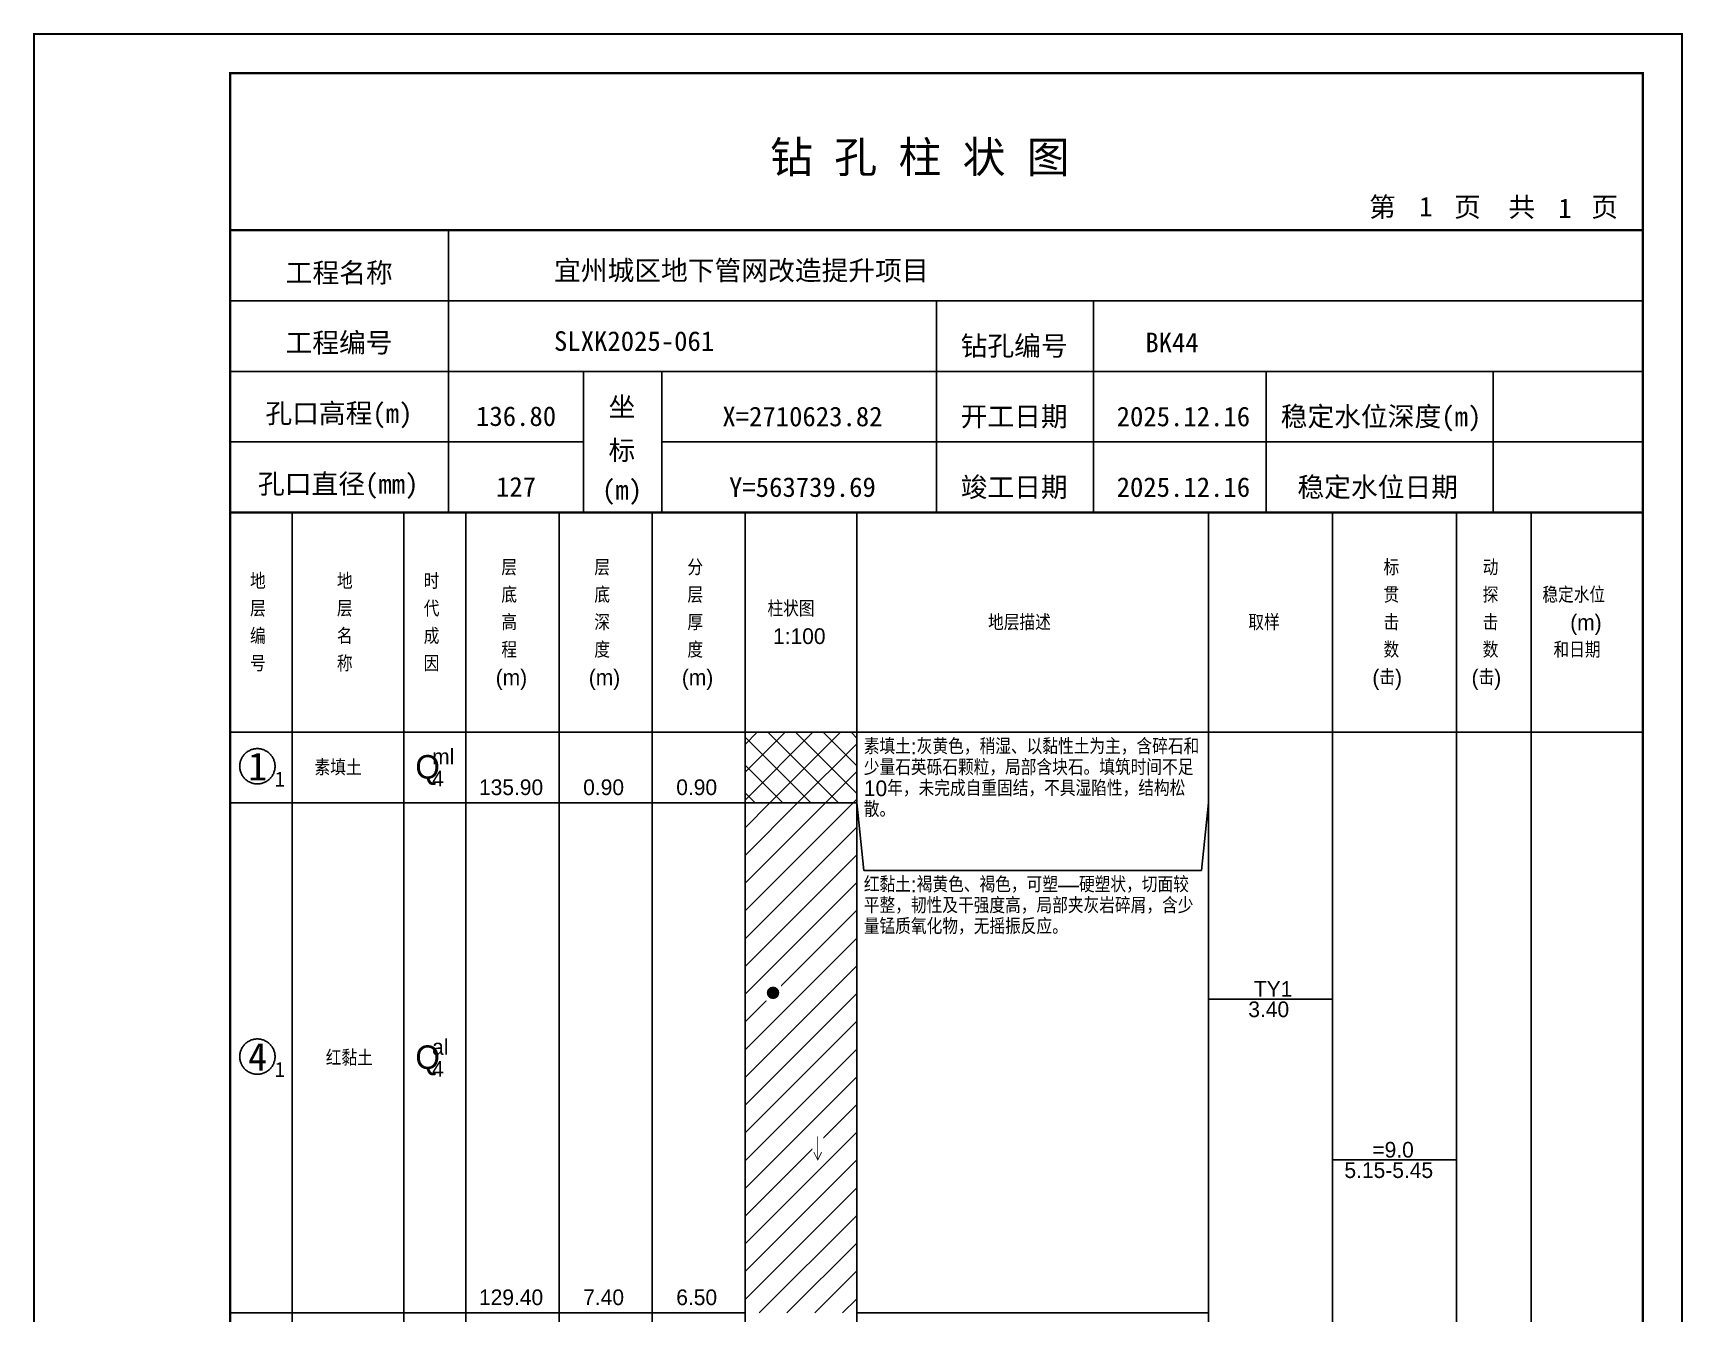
# Model space of a CAD drawing. Header units: millimetres. Extents: x 12489 to 89920, y 4630 to 4927.
# Drawn here: x 21949.3 to 22159.6, y 4763.7 to 4926.8 of the extents above; entities that cross this region are included whole.
import ezdxf
from ezdxf.enums import TextEntityAlignment as Align

# ---------------------------------------------------------------- set-up
doc = ezdxf.new("R2010")
doc.units = ezdxf.units.MM
doc.layers.add('GICAD_QUYANG', color=7, linetype='Continuous')
doc.layers.add('ZZT_TC', color=7, linetype='Continuous')
doc.styles.add('成果图图块', font='', dxfattribs={"height": 2.5})
doc.styles.add('成果图模板', font='')
doc.styles.add('成果图模板标题', font='simhei.ttf')
doc.styles.add('成果图表体', font='Comfont.shx', dxfattribs={"height": 2, "bigfont": 'Hztxt12a.shx'})
doc.styles.get('成果图图块').set_extended_font_data('FangSong_GB2312')
doc.styles.get('成果图模板').set_extended_font_data('FangSong_GB2312')

# ---------------------------------------------------------------- blocks, each defined once
blk = doc.blocks.new('DCBH-1-1-998', base_point=(0.3, -0.11))
at = {"layer": 'ZZT_TC', "color": 7}
blk.add_polyline3d([(-0.19, 2.31, 0), (-0.3, 2.31, 0), (-0.41, 2.3, 0), (-0.52, 2.29, 0), (-0.63, 2.27, 0), (-0.73, 2.24, 0), (-0.84, 2.21, 0), (-0.95, 2.18, 0), (-1.05, 2.14, 0), (-1.15, 2.09, 0), (-1.25, 2.04, 0), (-1.35, 1.99, 0), (-1.44, 1.93, 0), (-1.53, 1.87, 0), (-1.62, 1.8, 0), (-1.7, 1.73, 0), (-1.78, 1.65, 0), (-1.86, 1.57, 0), (-1.93, 1.49, 0), (-2, 1.4, 0), (-2.06, 1.31, 0), (-2.12, 1.22, 0), (-2.17, 1.12, 0), (-2.22, 1.02, 0), (-2.27, 0.92, 0), (-2.31, 0.82, 0), (-2.34, 0.71, 0), (-2.37, 0.61, 0), (-2.4, 0.5, 0), (-2.41, 0.39, 0), (-2.43, 0.28, 0), (-2.44, 0.17, 0), (-2.44, 0.06, 0), (-2.44, -0.05, 0), (-2.43, -0.16, 0), (-2.41, -0.27, 0), (-2.4, -0.38, 0), (-2.37, -0.49, 0), (-2.34, -0.6, 0), (-2.31, -0.7, 0), (-2.27, -0.8, 0), (-2.22, -0.9, 0), (-2.17, -1, 0), (-2.12, -1.1, 0), (-2.06, -1.19, 0), (-2, -1.28, 0), (-1.93, -1.37, 0), (-1.86, -1.45, 0), (-1.78, -1.53, 0), (-1.7, -1.61, 0), (-1.62, -1.68, 0), (-1.53, -1.75, 0), (-1.44, -1.81, 0), (-1.35, -1.87, 0), (-1.25, -1.93, 0), (-1.15, -1.98, 0), (-1.05, -2.02, 0), (-0.95, -2.06, 0), (-0.84, -2.1, 0), (-0.73, -2.13, 0), (-0.63, -2.15, 0), (-0.52, -2.17, 0), (-0.41, -2.18, 0), (-0.3, -2.19, 0), (-0.19, -2.19, 0), (-0.08, -2.19, 0), (0.03, -2.18, 0), (0.14, -2.17, 0), (0.25, -2.15, 0), (0.36, -2.13, 0), (0.47, -2.1, 0), (0.57, -2.06, 0), (0.67, -2.02, 0), (0.77, -1.98, 0), (0.87, -1.93, 0), (0.97, -1.87, 0), (1.06, -1.81, 0), (1.15, -1.75, 0), (1.24, -1.68, 0), (1.32, -1.61, 0), (1.4, -1.53, 0), (1.48, -1.45, 0), (1.55, -1.37, 0), (1.62, -1.28, 0), (1.68, -1.19, 0), (1.74, -1.1, 0), (1.8, -1, 0), (1.85, -0.9, 0), (1.89, -0.8, 0), (1.93, -0.7, 0), (1.97, -0.6, 0), (2, -0.49, 0), (2.02, -0.38, 0), (2.04, -0.27, 0), (2.05, -0.16, 0), (2.06, -0.05, 0), (2.06, 0.06, 0), (2.06, 0.17, 0), (2.05, 0.28, 0), (2.04, 0.39, 0), (2.02, 0.5, 0), (2, 0.61, 0), (1.97, 0.71, 0), (1.93, 0.82, 0), (1.89, 0.92, 0), (1.85, 1.02, 0), (1.8, 1.12, 0), (1.74, 1.22, 0), (1.68, 1.31, 0), (1.62, 1.4, 0), (1.55, 1.49, 0), (1.48, 1.57, 0), (1.4, 1.65, 0), (1.32, 1.73, 0), (1.24, 1.8, 0), (1.15, 1.87, 0), (1.06, 1.93, 0), (0.97, 1.99, 0), (0.87, 2.04, 0), (0.77, 2.09, 0), (0.67, 2.14, 0), (0.57, 2.18, 0), (0.47, 2.21, 0), (0.36, 2.24, 0), (0.25, 2.27, 0), (0.14, 2.29, 0), (0.03, 2.3, 0), (-0.08, 2.31, 0), (-0.19, 2.31, 0)], dxfattribs=at)
at = {"style": '成果图图块'}
blk.add_text('1', height=3.57, dxfattribs=at).set_placement((-0.16, -1.74), align=Align.CENTER)
blk.add_text('1', height=1.91, dxfattribs=at).set_placement((2.03, -2.53))
blk = doc.blocks.new('DCBH-1-1-999', base_point=(0.3, -0.11))
at = {"layer": 'ZZT_TC', "color": 7}
blk.add_polyline3d([(-0.19, 2.31, 0), (-0.3, 2.31, 0), (-0.41, 2.3, 0), (-0.52, 2.29, 0), (-0.63, 2.27, 0), (-0.73, 2.24, 0), (-0.84, 2.21, 0), (-0.95, 2.18, 0), (-1.05, 2.14, 0), (-1.15, 2.09, 0), (-1.25, 2.04, 0), (-1.35, 1.99, 0), (-1.44, 1.93, 0), (-1.53, 1.87, 0), (-1.62, 1.8, 0), (-1.7, 1.73, 0), (-1.78, 1.65, 0), (-1.86, 1.57, 0), (-1.93, 1.49, 0), (-2, 1.4, 0), (-2.06, 1.31, 0), (-2.12, 1.22, 0), (-2.17, 1.12, 0), (-2.22, 1.02, 0), (-2.27, 0.92, 0), (-2.31, 0.82, 0), (-2.34, 0.71, 0), (-2.37, 0.61, 0), (-2.4, 0.5, 0), (-2.41, 0.39, 0), (-2.43, 0.28, 0), (-2.44, 0.17, 0), (-2.44, 0.06, 0), (-2.44, -0.05, 0), (-2.43, -0.16, 0), (-2.41, -0.27, 0), (-2.4, -0.38, 0), (-2.37, -0.49, 0), (-2.34, -0.6, 0), (-2.31, -0.7, 0), (-2.27, -0.8, 0), (-2.22, -0.9, 0), (-2.17, -1, 0), (-2.12, -1.1, 0), (-2.06, -1.19, 0), (-2, -1.28, 0), (-1.93, -1.37, 0), (-1.86, -1.45, 0), (-1.78, -1.53, 0), (-1.7, -1.61, 0), (-1.62, -1.68, 0), (-1.53, -1.75, 0), (-1.44, -1.81, 0), (-1.35, -1.87, 0), (-1.25, -1.93, 0), (-1.15, -1.98, 0), (-1.05, -2.02, 0), (-0.95, -2.06, 0), (-0.84, -2.1, 0), (-0.73, -2.13, 0), (-0.63, -2.15, 0), (-0.52, -2.17, 0), (-0.41, -2.18, 0), (-0.3, -2.19, 0), (-0.19, -2.19, 0), (-0.08, -2.19, 0), (0.03, -2.18, 0), (0.14, -2.17, 0), (0.25, -2.15, 0), (0.36, -2.13, 0), (0.47, -2.1, 0), (0.57, -2.06, 0), (0.67, -2.02, 0), (0.77, -1.98, 0), (0.87, -1.93, 0), (0.97, -1.87, 0), (1.06, -1.81, 0), (1.15, -1.75, 0), (1.24, -1.68, 0), (1.32, -1.61, 0), (1.4, -1.53, 0), (1.48, -1.45, 0), (1.55, -1.37, 0), (1.62, -1.28, 0), (1.68, -1.19, 0), (1.74, -1.1, 0), (1.8, -1, 0), (1.85, -0.9, 0), (1.89, -0.8, 0), (1.93, -0.7, 0), (1.97, -0.6, 0), (2, -0.49, 0), (2.02, -0.38, 0), (2.04, -0.27, 0), (2.05, -0.16, 0), (2.06, -0.05, 0), (2.06, 0.06, 0), (2.06, 0.17, 0), (2.05, 0.28, 0), (2.04, 0.39, 0), (2.02, 0.5, 0), (2, 0.61, 0), (1.97, 0.71, 0), (1.93, 0.82, 0), (1.89, 0.92, 0), (1.85, 1.02, 0), (1.8, 1.12, 0), (1.74, 1.22, 0), (1.68, 1.31, 0), (1.62, 1.4, 0), (1.55, 1.49, 0), (1.48, 1.57, 0), (1.4, 1.65, 0), (1.32, 1.73, 0), (1.24, 1.8, 0), (1.15, 1.87, 0), (1.06, 1.93, 0), (0.97, 1.99, 0), (0.87, 2.04, 0), (0.77, 2.09, 0), (0.67, 2.14, 0), (0.57, 2.18, 0), (0.47, 2.21, 0), (0.36, 2.24, 0), (0.25, 2.27, 0), (0.14, 2.29, 0), (0.03, 2.3, 0), (-0.08, 2.31, 0), (-0.19, 2.31, 0)], dxfattribs=at)
at = {"style": '成果图图块'}
blk.add_text('4', height=3.57, dxfattribs=at).set_placement((-0.16, -1.74), align=Align.CENTER)
blk.add_text('1', height=1.91, dxfattribs=at).set_placement((2.03, -2.53))
blk = doc.blocks.new('gkqy1.dwg', base_point=(0.8, 0))
blk.add_wipeout([(-0.2, -0.2), (1.8, -0.2), (1.8, 1.8), (-0.2, 1.8)])
at = {"layer": 'GICAD_QUYANG'}
h = blk.add_hatch(color=7, dxfattribs=at)
edge = h.paths.add_edge_path()
edge.add_arc((0.8, 0.8), 0.8, 0, 360)
blk = doc.blocks.new('zztSLbg.dwg', base_point=(0.5, 0))
blk.add_wipeout([(-0.2, -0.2), (1.2, -0.2), (1.2, 3.2), (-0.2, 3.2)])
at = {"color": 7, "const_width": 0.1}
for points in [[(0.5, 3), (0.5, 0)], [(0, 1), (0.5, 0), (1, 1)]]:
    blk.add_lwpolyline(points, dxfattribs=at)
blk = doc.blocks.new('钻孔柱状图路桥昇龙制图梁世成校核莫家里.dwg44', base_point=(25, 236))
for p, q in [((52.82, 236), (52.82, 272)), ((25, 263), (205, 263)), ((115, 236), (115, 263)), ((135, 236), (135, 263)), ((25, 254), (205, 254)), ((70, 236), (70, 254)), ((80, 236), (80, 254)), ((157, 236), (157, 254)), ((185.95, 236), (185.95, 254)), ((25, 245), (70, 245)), ((80, 245), (205, 245))]:
    blk.add_line(p, q)
for points, const_width in [([(0, 0), (210, 0), (210, 297), (0, 297)], 0.25), ([(25, 5), (205, 5), (205, 292), (25, 292)], 0.3)]:
    blk.add_lwpolyline(points, close=True, dxfattribs=dict(const_width=const_width))
at = {"const_width": 0.3}
for points in [[(25, 272), (205, 272)], [(25, 236), (205, 236)]]:
    blk.add_lwpolyline(points, dxfattribs=at)
for s, height, style, p in [('钻 孔 柱 状 图', 4, '成果图模板标题', (93.8, 279.31)), ('第', 2.5, '成果图模板', (170.12, 273.7)), ('页', 2.5, '成果图模板', (180.96, 273.7)), ('共', 2.5, '成果图模板', (187.88, 273.7)), ('页', 2.5, '成果图模板', (198.44, 273.7)), ('工程名称', 2.5, '成果图模板', (32.07, 265.32)), ('宜州城区地下管网改造提升项目', 2.5, '成果图模板', (66.26, 265.61)), ('工程编号', 2.5, '成果图模板', (32.05, 256.41)), ('SLXK2025-061', 2.5, '成果图模板', (66.26, 256.61)), ('钻孔编号', 2.5, '成果图模板', (118.08, 256)), ('BK44', 2.5, '成果图模板', (141.61, 256.43)), ('孔口高程(m)', 2.5, '成果图模板', (29.48, 247.41)), ('坐', 2.5, '成果图模板', (73.21, 248.24)), ('开工日期', 2.5, '成果图模板', (118.08, 247)), ('稳定水位深度(m)', 2.5, '成果图模板', (158.86, 247)), ('标', 2.5, '成果图模板', (73.21, 242.7)), ('孔口直径(mm)', 2.5, '成果图模板', (28.54, 238.41)), ('(m) ', 2.5, '成果图模板', (72.38, 237.65)), ('竣工日期', 2.5, '成果图模板', (118.08, 238)), ('稳定水位日期', 2.5, '成果图模板', (160.99, 238))]:
    blk.add_text(s, height=height, dxfattribs=dict(style=style)).set_placement(p)
at = {"style": '成果图模板'}
for s, p in [('1', (177.35, 273.74)), ('1', (195.08, 273.53)), ('136.80', (61.43, 247.04)), ('X=2710623.82', (97.92, 247)), ('2025.12.16', (146.46, 247)), ('127', (61.43, 238.04)), ('Y=563739.69', (97.92, 238)), ('2025.12.16', (146.46, 238))]:
    blk.add_text(s, height=2.5, dxfattribs=at).set_placement(p, align=Align.CENTER)

msp = doc.modelspace()

# ---------------------------------------------------------------- hatches: boundary and pattern name
at = {"linetype": 'Continuous'}
h = msp.add_hatch(dxfattribs=at)
h.set_pattern_fill('GKSTT', scale=0.5, style=0, pattern_type=2)
h.set_pattern_definition([(45, (0, 0), (-1.76776695, 1.76776695), []), (135, (0, 0), (-1.76776695, -1.76776695), [])])
h.paths.add_polyline_path([(22040.06, 4828.71), (22054.29, 4828.71), (22054.29, 4837.71), (22040.06, 4837.71)])
h = msp.add_hatch(dxfattribs=at)
h.set_pattern_fill('GKNXT', scale=0.5, style=0, pattern_type=2)
h.set_pattern_definition([(45, (0, 0), (-1.76776695, 1.76776695), [])])
h.paths.add_polyline_path([(22040.06, 4763.71), (22054.29, 4763.71), (22054.29, 4828.71), (22040.06, 4828.71)])

# ---------------------------------------------------------------- linework, layer by layer
at = {"color": 0}
for p, q in [((21974.45, 4837.71), (21982.35, 4837.71)), ((21974.45, 4828.71), (21974.45, 4837.71)), ((21982.35, 4828.71), (21982.35, 4837.71)), ((21974.45, 4828.71), (21982.35, 4828.71)), ((21974.45, 4828.71), (21982.35, 4828.71)), ((21974.45, 4763.71), (21974.45, 4828.71)), ((21982.35, 4763.71), (21982.35, 4828.71)), ((21974.45, 4763.71), (21982.35, 4763.71))]:
    msp.add_line(p, q, dxfattribs=at)
for points in [[(21974.45, 4865.71), (21982.35, 4865.71)], [(21974.45, 4837.71), (21974.45, 4865.71)], [(21982.35, 4837.71), (21982.35, 4865.71)], [(21982.35, 4865.71), (21996.58, 4865.71)], [(21982.35, 4837.71), (21982.35, 4865.71)], [(21996.58, 4837.71), (21996.58, 4865.71)], [(21996.58, 4865.71), (22004.49, 4865.71)], [(21996.58, 4837.71), (21996.58, 4865.71)], [(22004.49, 4837.71), (22004.49, 4865.71)], [(22004.49, 4865.71), (22016.35, 4865.71)], [(22004.49, 4837.71), (22004.49, 4865.71)], [(22016.35, 4837.71), (22016.35, 4865.71)], [(22016.35, 4865.71), (22028.2, 4865.71)], [(22016.35, 4837.71), (22016.35, 4865.71)], [(22028.2, 4837.71), (22028.2, 4865.71)], [(22028.2, 4865.71), (22040.06, 4865.71)], [(22028.2, 4837.71), (22028.2, 4865.71)], [(22040.06, 4837.71), (22040.06, 4865.71)], [(22040.06, 4865.71), (22054.29, 4865.71)], [(22040.06, 4837.71), (22040.06, 4865.71)], [(22054.29, 4837.71), (22054.29, 4865.71)], [(22054.29, 4865.71), (22099.11, 4865.71)], [(22054.29, 4837.71), (22054.29, 4865.71)], [(22099.11, 4837.71), (22099.11, 4865.71)], [(22099.11, 4865.71), (22114.92, 4865.71)], [(22099.11, 4837.71), (22099.11, 4865.71)], [(22114.92, 4837.71), (22114.92, 4865.71)], [(22114.92, 4865.71), (22130.73, 4865.71)], [(22114.92, 4837.71), (22114.92, 4865.71)], [(22130.73, 4837.71), (22130.73, 4865.71)], [(22130.73, 4865.71), (22140.22, 4865.71)], [(22130.73, 4837.71), (22130.73, 4865.71)], [(22140.22, 4837.71), (22140.22, 4865.71)], [(22140.22, 4865.71), (22154.45, 4865.71)], [(22140.22, 4837.71), (22140.22, 4865.71)], [(22154.45, 4837.71), (22154.45, 4865.71)], [(21974.45, 4837.71), (21982.35, 4837.71)], [(21974.45, 4643.71), (21974.45, 4837.71)], [(21974.45, 4837.71), (21982.35, 4837.71)], [(21982.35, 4643.71), (21982.35, 4837.71)], [(21982.35, 4837.71), (21996.58, 4837.71)], [(21982.35, 4643.71), (21982.35, 4837.71)], [(21982.35, 4837.71), (21996.58, 4837.71)], [(21982.35, 4837.71), (21996.58, 4837.71)], [(21982.35, 4828.71), (21982.35, 4837.71)], [(21996.58, 4643.71), (21996.58, 4837.71)], [(21996.58, 4828.71), (21996.58, 4837.71)], [(21996.58, 4837.71), (22004.49, 4837.71)], [(21996.58, 4643.71), (21996.58, 4837.71)], [(21996.58, 4837.71), (22004.49, 4837.71)], [(21996.58, 4837.71), (22004.49, 4837.71)], [(21996.58, 4828.71), (21996.58, 4837.71)], [(22004.49, 4643.71), (22004.49, 4837.71)], [(22004.49, 4828.71), (22004.49, 4837.71)], [(22004.49, 4837.71), (22016.35, 4837.71)], [(22004.49, 4643.71), (22004.49, 4837.71)], [(22004.49, 4837.71), (22016.35, 4837.71)], [(22004.49, 4837.71), (22016.35, 4837.71)], [(22004.49, 4828.71), (22004.49, 4837.71)], [(22016.35, 4643.71), (22016.35, 4837.71)], [(22016.35, 4828.71), (22016.35, 4837.71)], [(22016.35, 4837.71), (22028.2, 4837.71)], [(22016.35, 4643.71), (22016.35, 4837.71)], [(22016.35, 4837.71), (22028.2, 4837.71)], [(22016.35, 4837.71), (22028.2, 4837.71)], [(22016.35, 4828.71), (22016.35, 4837.71)], [(22028.2, 4643.71), (22028.2, 4837.71)], [(22028.2, 4828.71), (22028.2, 4837.71)], [(22028.2, 4837.71), (22040.06, 4837.71)], [(22028.2, 4643.71), (22028.2, 4837.71)], [(22028.2, 4837.71), (22040.06, 4837.71)], [(22028.2, 4837.71), (22040.06, 4837.71)], [(22028.2, 4828.71), (22028.2, 4837.71)], [(22040.06, 4643.71), (22040.06, 4837.71)], [(22040.06, 4828.71), (22040.06, 4837.71)], [(22040.06, 4837.71), (22054.29, 4837.71)], [(22040.06, 4643.71), (22040.06, 4837.71)], [(22040.06, 4837.71), (22054.29, 4837.71)], [(22054.29, 4643.71), (22054.29, 4837.71)], [(22054.29, 4837.71), (22099.11, 4837.71)], [(22054.29, 4643.71), (22054.29, 4837.71)], [(22054.29, 4837.71), (22099.11, 4837.71)], [(22054.29, 4828.71), (22054.29, 4837.71)], [(22099.11, 4643.71), (22099.11, 4837.71)], [(22099.11, 4828.71), (22099.11, 4837.71)], [(22099.11, 4837.71), (22114.92, 4837.71)], [(22099.11, 4643.71), (22099.11, 4837.71)], [(22099.11, 4837.71), (22114.92, 4837.71)], [(22114.92, 4643.71), (22114.92, 4837.71)], [(22114.92, 4837.71), (22130.73, 4837.71)], [(22114.92, 4643.71), (22114.92, 4837.71)], [(22114.92, 4837.71), (22130.73, 4837.71)], [(22130.73, 4643.71), (22130.73, 4837.71)], [(22130.73, 4837.71), (22140.22, 4837.71)], [(22130.73, 4643.71), (22130.73, 4837.71)], [(22130.73, 4837.71), (22140.22, 4837.71)], [(22140.22, 4643.71), (22140.22, 4837.71)], [(22140.22, 4837.71), (22154.45, 4837.71)], [(22140.22, 4643.71), (22140.22, 4837.71)], [(22140.22, 4837.71), (22154.45, 4837.71)], [(22154.45, 4643.71), (22154.45, 4837.71)], [(21982.35, 4828.71), (21996.58, 4828.71)], [(21982.35, 4828.71), (21996.58, 4828.71)], [(21982.35, 4763.71), (21982.35, 4828.71)], [(21996.58, 4763.71), (21996.58, 4828.71)], [(21996.58, 4828.71), (22004.49, 4828.71)], [(21996.58, 4828.71), (22004.49, 4828.71)], [(21996.58, 4763.71), (21996.58, 4828.71)], [(22004.49, 4763.71), (22004.49, 4828.71)], [(22004.49, 4828.71), (22016.35, 4828.71)], [(22004.49, 4828.71), (22016.35, 4828.71)], [(22004.49, 4763.71), (22004.49, 4828.71)], [(22016.35, 4763.71), (22016.35, 4828.71)], [(22016.35, 4828.71), (22028.2, 4828.71)], [(22016.35, 4828.71), (22028.2, 4828.71)], [(22016.35, 4763.71), (22016.35, 4828.71)], [(22028.2, 4763.71), (22028.2, 4828.71)], [(22028.2, 4828.71), (22040.06, 4828.71)], [(22028.2, 4828.71), (22040.06, 4828.71)], [(22028.2, 4763.71), (22028.2, 4828.71)], [(22040.06, 4763.71), (22040.06, 4828.71)], [(22054.29, 4828.71), (22055.19, 4820.11)], [(22054.29, 4763.71), (22054.29, 4828.71)], [(22098.22, 4820.11), (22099.11, 4828.71)], [(22099.11, 4763.71), (22099.11, 4828.71)], [(22055.19, 4820.11), (22098.22, 4820.11)], [(22099.11, 4803.71), (22114.92, 4803.71)], [(22114.92, 4783.21), (22130.73, 4783.21)], [(21982.35, 4763.71), (21996.58, 4763.71)], [(21996.58, 4763.71), (22004.49, 4763.71)], [(22004.49, 4763.71), (22016.35, 4763.71)], [(22016.35, 4763.71), (22028.2, 4763.71)], [(22028.2, 4763.71), (22040.06, 4763.71)], [(22054.29, 4763.71), (22099.11, 4763.71)]]:
    msp.add_lwpolyline(points, dxfattribs=at)
at = {"color": 7, "flags": 128}
msp.add_lwpolyline([(22040.06, 4828.71), (22054.29, 4828.71)], dxfattribs=at)

# ---------------------------------------------------------------- block references
for name, p in [('DCBH-1-1-998', (21978.4, 4833.21)), ('DCBH-1-1-999', (21978.4, 4796.21))]:
    msp.add_blockref(name, p)

# ---------------------------------------------------------------- texts
at = {"color": 0, "style": '成果图表体'}
for s, height, p in [('层', 2, (22009, 4857.71)), ('层', 2, (22020.85, 4857.71)), ('分', 2, (22032.71, 4857.71)), ('标', 2, (22121.41, 4857.71)), ('动', 2, (22134.05, 4857.71)), ('地', 2, (21976.98, 4855.96)), ('地', 2, (21988.05, 4855.96)), ('时', 2, (21999.11, 4855.96)), ('底', 2, (22009, 4854.21)), ('底', 2, (22020.85, 4854.21)), ('层', 2, (22032.71, 4854.21)), ('贯', 2, (22121.41, 4854.21)), ('探', 2, (22134.05, 4854.21)), ('稳定水位', 2, (22141.65, 4854.21)), ('层', 2, (21976.98, 4852.46)), ('层', 2, (21988.05, 4852.46)), ('代', 2, (21999.11, 4852.46)), ('高', 2, (22009, 4850.71)), ('深', 2, (22020.85, 4850.71)), ('厚', 2, (22032.71, 4850.71)), ('柱状图', 2, (22042.91, 4852.46)), ('地层描述', 2, (22071.02, 4850.71)), ('取样', 2, (22104.18, 4850.71)), ('击', 2, (22121.41, 4850.71)), ('击', 2, (22134.05, 4850.71)), ('(m)', 2, (22145.2, 4850.71)), ('编', 2, (21976.98, 4848.96)), ('名', 2, (21988.05, 4848.96)), ('成', 2, (21999.11, 4848.96)), ('1:100', 2, (22043.62, 4848.96)), ('程', 2, (22009, 4847.21)), ('度', 2, (22020.85, 4847.21)), ('度', 2, (22032.71, 4847.21)), ('数', 2, (22121.41, 4847.21)), ('数', 2, (22134.05, 4847.21)), ('和日期', 2, (22143.07, 4847.21)), ('号', 2, (21976.98, 4845.46)), ('称', 2, (21988.05, 4845.46)), ('因', 2, (21999.11, 4845.46)), ('(m)', 2, (22008.28, 4843.71)), ('(m)', 2, (22020.14, 4843.71)), ('(m)', 2, (22032, 4843.71)), ('(击)', 2, (22119.99, 4843.71)), ('(击)', 2, (22132.63, 4843.71)), ('素填土', 2, (21985.2, 4832.21)), ('Q', 3, (21998.05, 4831.81)), ('ml', 2, (22000.18, 4833.61)), ('4', 2, (22000.18, 4830.81)), ('135.90', 2, (22006.15, 4829.71)), ('0.90', 2, (22019.43, 4829.71)), ('0.90', 2, (22031.29, 4829.71)), ('TY1', 2, (22104.89, 4804.01)), ('3.40', 2, (22104.18, 4801.41)), ('al', 2, (22000.18, 4796.61)), ('红黏土', 2, (21986.63, 4795.21)), ('Q', 3, (21998.05, 4794.81)), ('4', 2, (22000.18, 4793.81)), ('=9.0', 2, (22119.99, 4783.51)), ('5.15-5.45', 2, (22116.43, 4780.91)), ('129.40', 2, (22006.15, 4764.71)), ('7.40', 2, (22019.43, 4764.71)), ('6.50', 2, (22031.29, 4764.71))]:
    msp.add_text(s, height=height, dxfattribs=at).set_placement(p)
at = {"color": 0, "char_height": 2, "width": 43.0292, "attachment_point": 1, "line_spacing_factor": 0.8, "style": '成果图表体'}
for s, insert in [('素填土:灰黄色，稍湿、以黏性土为主，含碎石和少量石英砾石颗粒，局部含块石。填筑时间不足10年，未完成自重固结，不具湿陷性，结构松散。', (22055.19, 4836.91)), ('红黏土:褐黄色、褐色，可塑—硬塑状，切面较平整，韧性及干强度高，局部夹灰岩碎屑，含少量锰质氧化物，无摇振反应。', (22055.19, 4819.31))]:
    msp.add_mtext(s, dxfattribs=dict(at, insert=insert))

# ---------------------------------------------------------------- next in the draw order: block references
for name, p in [('gkqy1.dwg', (22043.62, 4803.71)), ('zztSLbg.dwg', (22049.31, 4783.21))]:
    msp.add_blockref(name, p)

# ---------------------------------------------------------------- next in the draw order: block references
msp.add_blockref('钻孔柱状图路桥昇龙制图梁世成校核莫家里.dwg44', (21974.45, 4865.71))

doc.saveas('drawing.dxf')
